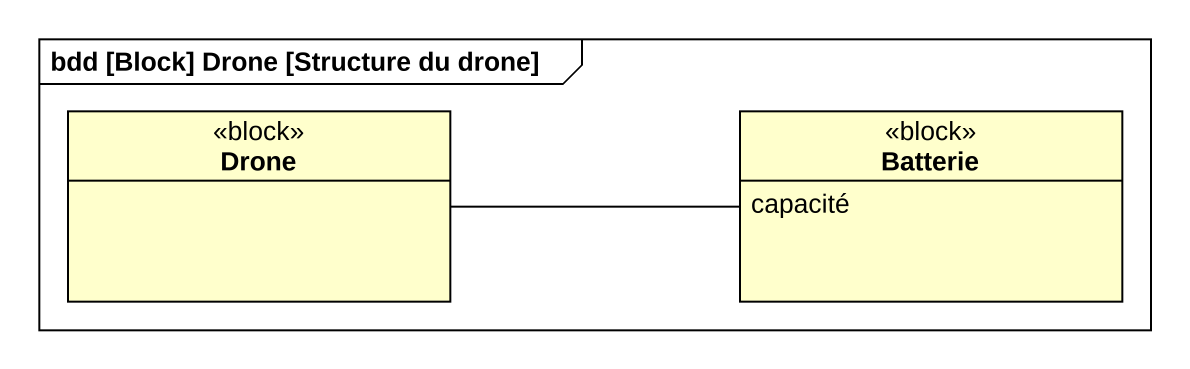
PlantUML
@startuml
mainframe bdd [Block] Drone [Structure du drone]
hide circle
hide empty members
class Drone <<block>>
class Batterie <<block>> {
  capacité
}
Drone -right- Batterie
@enduml
